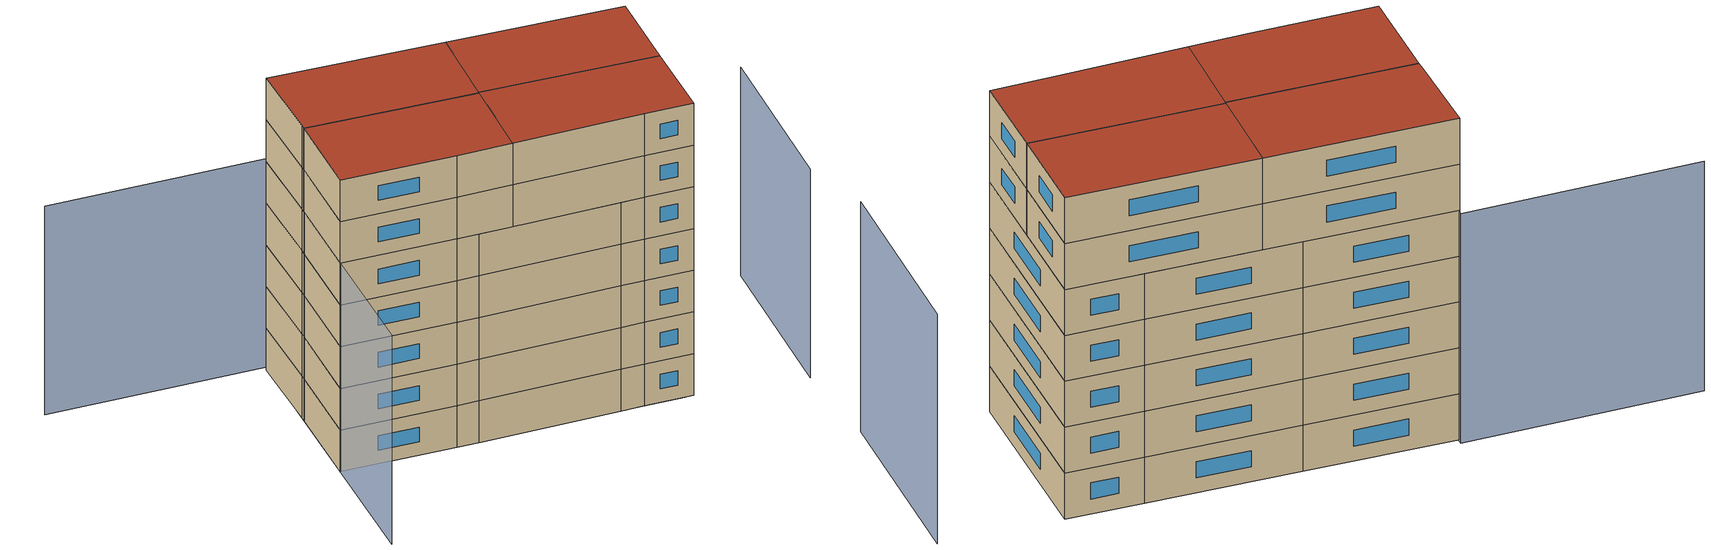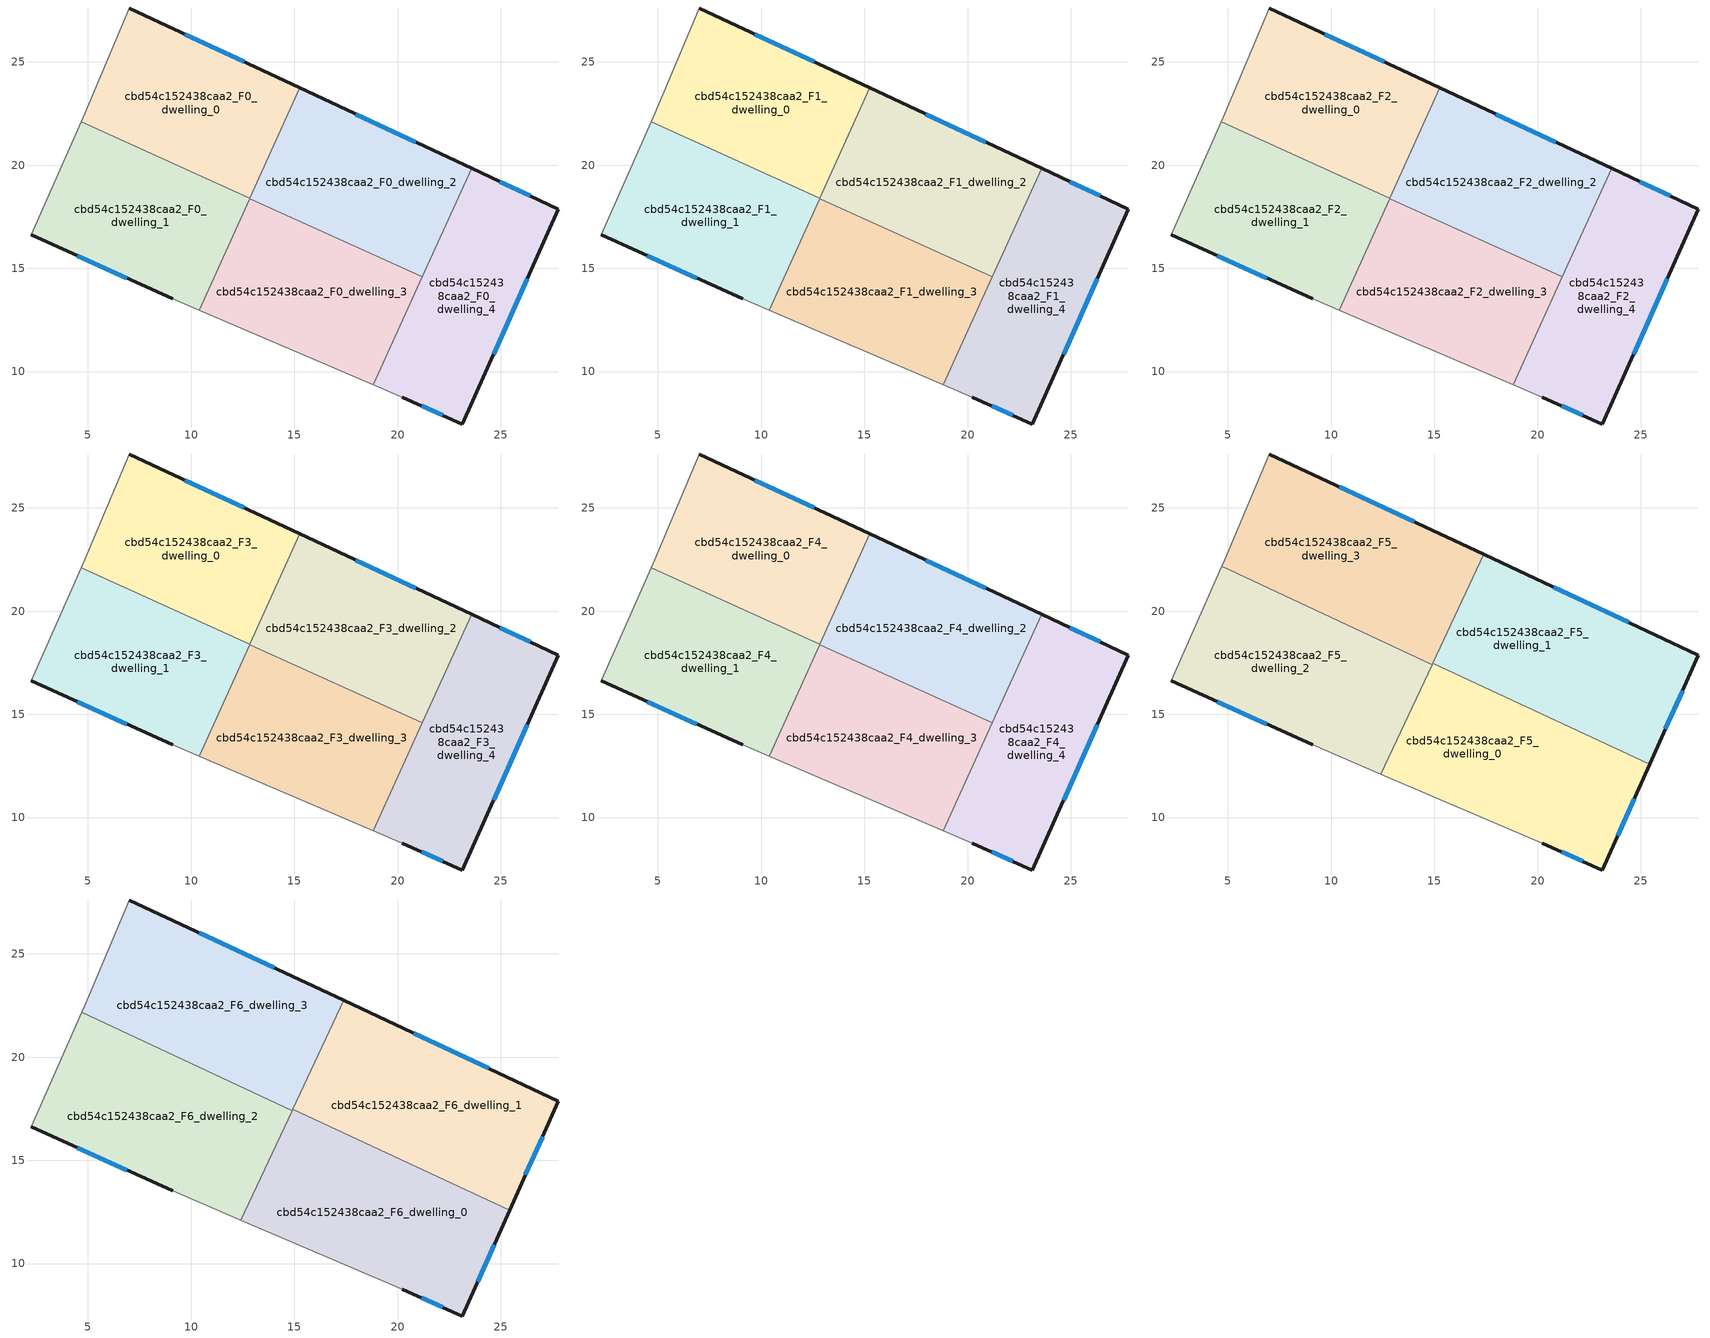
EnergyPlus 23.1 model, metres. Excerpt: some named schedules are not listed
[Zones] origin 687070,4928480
cbd54c152438caa2_F0_dwelling_0
 floor ground (EU_floor_Construction): 15.27,23.74 12.85,18.4 4.68,22.1 4.85,22.48 7.01,27.61 z0
 wall outside (EU_wall_Construction): 15.27,23.74 7.01,27.61 z0:3
 wall adiabatic (EU_wall_Construction): 7.01,27.61 4.85,22.48 4.68,22.1 z0:3
 wall to cbd54c152438caa2_F0_dwelling_2 (EU_wall_Construction): 12.85,18.4 15.27,23.74 z0:3
 wall to cbd54c152438caa2_F0_dwelling_1 (EU_wall_Construction): 4.68,22.1 12.85,18.4 z0:3
 window (EU_Window_Construction): 12.59,25 9.7,26.35 z0.98:2.02
cbd54c152438caa2_F0_dwelling_1
 floor ground (EU_floor_Construction): 12.85,18.4 10.39,12.97 9.11,13.52 2.25,16.63 4.68,22.1 z0
 wall outside (EU_wall_Construction): 2.25,16.63 9.11,13.52 z0:3
 wall adiabatic (EU_wall_Construction): 9.11,13.52 10.39,12.97 / 4.68,22.1 2.25,16.63 z0:3
 wall to cbd54c152438caa2_F0_dwelling_3 (EU_wall_Construction): 10.39,12.97 12.84,18.37 z0:3
 wall to cbd54c152438caa2_F0_dwelling_2 (EU_wall_Construction): 12.84,18.37 12.85,18.4 z0:3
 window (EU_Window_Construction): 4.48,15.62 6.88,14.53 z0.98:2.02
cbd54c152438caa2_F0_dwelling_2
 floor ground (EU_floor_Construction): 23.58,19.84 21.2,14.58 12.84,18.37 15.27,23.74 z0
 wall outside (EU_wall_Construction): 23.58,19.84 15.27,23.74 z0:3
 wall to cbd54c152438caa2_F0_dwelling_3 (EU_wall_Construction): 12.84,18.37 21.2,14.58 z0:3
 wall to cbd54c152438caa2_F0_dwelling_4 (EU_wall_Construction): 21.2,14.58 23.58,19.84 z0:3
 window (EU_Window_Construction): 20.88,21.11 17.98,22.47 z0.98:2.02
cbd54c152438caa2_F0_dwelling_3
 floor ground (EU_floor_Construction): 21.2,14.58 18.83,9.36 10.39,12.97 12.84,18.37 z0
 wall adiabatic (EU_wall_Construction): 10.39,12.97 18.83,9.36 z0:3
 wall to cbd54c152438caa2_F0_dwelling_4 (EU_wall_Construction): 18.83,9.36 21.2,14.58 z0:3
cbd54c152438caa2_F0_dwelling_4
 floor ground (EU_floor_Construction): 27.79,17.87 23.14,7.46 20.23,8.76 18.83,9.36 23.58,19.84 z0
 wall outside (EU_wall_Construction): 20.23,8.76 23.14,7.46 27.79,17.87 23.58,19.84 z0:3
 wall adiabatic (EU_wall_Construction): 18.83,9.36 20.23,8.76 z0:3
 window (EU_Window_Construction): 26.42,18.51 24.95,19.2 / 24.65,10.85 26.28,14.48 / 21.18,8.34 22.2,7.88 z0.98:2.02
cbd54c152438caa2_F1_dwelling_0
 floor to cbd54c152438caa2_F0_dwelling_0 (EU_floor_Construction): 15.27,23.74 12.85,18.4 4.68,22.1 4.85,22.48 7.01,27.61 z3
 wall outside (EU_wall_Construction): 15.27,23.74 7.01,27.61 z3:6
 wall adiabatic (EU_wall_Construction): 7.01,27.61 4.85,22.48 4.68,22.1 z3:6
 wall to cbd54c152438caa2_F1_dwelling_2 (EU_wall_Construction): 12.85,18.4 15.27,23.74 z3:6
 wall to cbd54c152438caa2_F1_dwelling_1 (EU_wall_Construction): 4.68,22.1 12.85,18.4 z3:6
 window (EU_Window_Construction): 12.59,25 9.7,26.35 z3.98:5.02
cbd54c152438caa2_F1_dwelling_1
 floor to cbd54c152438caa2_F0_dwelling_1 (EU_floor_Construction): 12.85,18.4 10.39,12.97 9.11,13.52 2.25,16.63 4.68,22.1 z3
 wall outside (EU_wall_Construction): 2.25,16.63 9.11,13.52 z3:6
 wall adiabatic (EU_wall_Construction): 9.11,13.52 10.39,12.97 / 4.68,22.1 2.25,16.63 z3:6
 wall to cbd54c152438caa2_F1_dwelling_3 (EU_wall_Construction): 10.39,12.97 12.84,18.37 z3:6
 wall to cbd54c152438caa2_F1_dwelling_2 (EU_wall_Construction): 12.84,18.37 12.85,18.4 z3:6
 window (EU_Window_Construction): 4.48,15.62 6.88,14.53 z3.98:5.02
cbd54c152438caa2_F1_dwelling_2
 floor to cbd54c152438caa2_F0_dwelling_2 (EU_floor_Construction): 23.58,19.84 21.2,14.58 12.84,18.37 15.27,23.74 z3
 wall outside (EU_wall_Construction): 23.58,19.84 15.27,23.74 z3:6
 wall to cbd54c152438caa2_F1_dwelling_3 (EU_wall_Construction): 12.84,18.37 21.2,14.58 z3:6
 wall to cbd54c152438caa2_F1_dwelling_4 (EU_wall_Construction): 21.2,14.58 23.58,19.84 z3:6
 window (EU_Window_Construction): 20.88,21.11 17.98,22.47 z3.98:5.02
cbd54c152438caa2_F1_dwelling_3
 floor to cbd54c152438caa2_F0_dwelling_3 (EU_floor_Construction): 21.2,14.58 18.83,9.36 10.39,12.97 12.84,18.37 z3
 wall adiabatic (EU_wall_Construction): 10.39,12.97 18.83,9.36 z3:6
 wall to cbd54c152438caa2_F1_dwelling_4 (EU_wall_Construction): 18.83,9.36 21.2,14.58 z3:6
cbd54c152438caa2_F1_dwelling_4
 floor to cbd54c152438caa2_F0_dwelling_4 (EU_floor_Construction): 27.79,17.87 23.14,7.46 20.23,8.76 18.83,9.36 23.58,19.84 z3
 wall outside (EU_wall_Construction): 20.23,8.76 23.14,7.46 27.79,17.87 23.58,19.84 z3:6
 wall adiabatic (EU_wall_Construction): 18.83,9.36 20.23,8.76 z3:6
 window (EU_Window_Construction): 26.42,18.51 24.95,19.2 / 24.65,10.85 26.28,14.48 / 21.18,8.34 22.2,7.88 z3.98:5.02
cbd54c152438caa2_F2_dwelling_0
 floor to cbd54c152438caa2_F1_dwelling_0 (EU_floor_Construction): 15.27,23.74 12.85,18.4 4.68,22.1 4.85,22.48 7.01,27.61 z6
 wall outside (EU_wall_Construction): 15.27,23.74 7.01,27.61 z6:9
 wall adiabatic (EU_wall_Construction): 7.01,27.61 4.85,22.48 4.68,22.1 z6:9
 wall to cbd54c152438caa2_F2_dwelling_2 (EU_wall_Construction): 12.85,18.4 15.27,23.74 z6:9
 wall to cbd54c152438caa2_F2_dwelling_1 (EU_wall_Construction): 4.68,22.1 12.85,18.4 z6:9
 window (EU_Window_Construction): 12.59,25 9.7,26.35 z6.98:8.02
cbd54c152438caa2_F2_dwelling_1
 floor to cbd54c152438caa2_F1_dwelling_1 (EU_floor_Construction): 12.85,18.4 10.39,12.97 9.11,13.52 2.25,16.63 4.68,22.1 z6
 wall outside (EU_wall_Construction): 2.25,16.63 9.11,13.52 z6:9
 wall adiabatic (EU_wall_Construction): 9.11,13.52 10.39,12.97 / 4.68,22.1 2.25,16.63 z6:9
 wall to cbd54c152438caa2_F2_dwelling_3 (EU_wall_Construction): 10.39,12.97 12.84,18.37 z6:9
 wall to cbd54c152438caa2_F2_dwelling_2 (EU_wall_Construction): 12.84,18.37 12.85,18.4 z6:9
 window (EU_Window_Construction): 4.48,15.62 6.88,14.53 z6.98:8.02
cbd54c152438caa2_F2_dwelling_2
 floor to cbd54c152438caa2_F1_dwelling_2 (EU_floor_Construction): 23.58,19.84 21.2,14.58 12.84,18.37 15.27,23.74 z6
 wall outside (EU_wall_Construction): 23.58,19.84 15.27,23.74 z6:9
 wall to cbd54c152438caa2_F2_dwelling_3 (EU_wall_Construction): 12.84,18.37 21.2,14.58 z6:9
 wall to cbd54c152438caa2_F2_dwelling_4 (EU_wall_Construction): 21.2,14.58 23.58,19.84 z6:9
 window (EU_Window_Construction): 20.88,21.11 17.98,22.47 z6.98:8.02
cbd54c152438caa2_F2_dwelling_3
 floor to cbd54c152438caa2_F1_dwelling_3 (EU_floor_Construction): 21.2,14.58 18.83,9.36 10.39,12.97 12.84,18.37 z6
 wall adiabatic (EU_wall_Construction): 10.39,12.97 18.83,9.36 z6:9
 wall to cbd54c152438caa2_F2_dwelling_4 (EU_wall_Construction): 18.83,9.36 21.2,14.58 z6:9
cbd54c152438caa2_F2_dwelling_4
 floor to cbd54c152438caa2_F1_dwelling_4 (EU_floor_Construction): 27.79,17.87 23.14,7.46 20.23,8.76 18.83,9.36 23.58,19.84 z6
 wall outside (EU_wall_Construction): 20.23,8.76 23.14,7.46 27.79,17.87 23.58,19.84 z6:9
 wall adiabatic (EU_wall_Construction): 18.83,9.36 20.23,8.76 z6:9
 window (EU_Window_Construction): 26.42,18.51 24.95,19.2 / 24.65,10.85 26.28,14.48 / 21.18,8.34 22.2,7.88 z6.98:8.02
cbd54c152438caa2_F3_dwelling_0
 floor to cbd54c152438caa2_F2_dwelling_0 (EU_floor_Construction): 15.27,23.74 12.85,18.4 4.68,22.1 4.85,22.48 7.01,27.61 z9
 wall outside (EU_wall_Construction): 15.27,23.74 7.01,27.61 z9:12
 wall adiabatic (EU_wall_Construction): 7.01,27.61 4.85,22.48 4.68,22.1 z9:12
 wall to cbd54c152438caa2_F3_dwelling_2 (EU_wall_Construction): 12.85,18.4 15.27,23.74 z9:12
 wall to cbd54c152438caa2_F3_dwelling_1 (EU_wall_Construction): 4.68,22.1 12.85,18.4 z9:12
 window (EU_Window_Construction): 12.59,25 9.7,26.35 z9.98:11.02
cbd54c152438caa2_F3_dwelling_1
 floor to cbd54c152438caa2_F2_dwelling_1 (EU_floor_Construction): 12.85,18.4 10.39,12.97 9.11,13.52 2.25,16.63 4.68,22.1 z9
 wall outside (EU_wall_Construction): 2.25,16.63 9.11,13.52 z9:12
 wall adiabatic (EU_wall_Construction): 9.11,13.52 10.39,12.97 / 4.68,22.1 2.25,16.63 z9:12
 wall to cbd54c152438caa2_F3_dwelling_3 (EU_wall_Construction): 10.39,12.97 12.84,18.37 z9:12
 wall to cbd54c152438caa2_F3_dwelling_2 (EU_wall_Construction): 12.84,18.37 12.85,18.4 z9:12
 window (EU_Window_Construction): 4.48,15.62 6.88,14.53 z9.98:11.02
cbd54c152438caa2_F3_dwelling_2
 floor to cbd54c152438caa2_F2_dwelling_2 (EU_floor_Construction): 23.58,19.84 21.2,14.58 12.84,18.37 15.27,23.74 z9
 wall outside (EU_wall_Construction): 23.58,19.84 15.27,23.74 z9:12
 wall to cbd54c152438caa2_F3_dwelling_3 (EU_wall_Construction): 12.84,18.37 21.2,14.58 z9:12
 wall to cbd54c152438caa2_F3_dwelling_4 (EU_wall_Construction): 21.2,14.58 23.58,19.84 z9:12
 window (EU_Window_Construction): 20.88,21.11 17.98,22.47 z9.98:11.02
cbd54c152438caa2_F3_dwelling_3
 floor to cbd54c152438caa2_F2_dwelling_3 (EU_floor_Construction): 21.2,14.58 18.83,9.36 10.39,12.97 12.84,18.37 z9
 wall adiabatic (EU_wall_Construction): 10.39,12.97 18.83,9.36 z9:12
 wall to cbd54c152438caa2_F3_dwelling_4 (EU_wall_Construction): 18.83,9.36 21.2,14.58 z9:12
cbd54c152438caa2_F3_dwelling_4
 floor to cbd54c152438caa2_F2_dwelling_4 (EU_floor_Construction): 27.79,17.87 23.14,7.46 20.23,8.76 18.83,9.36 23.58,19.84 z9
 wall outside (EU_wall_Construction): 20.23,8.76 23.14,7.46 27.79,17.87 23.58,19.84 z9:12
 wall adiabatic (EU_wall_Construction): 18.83,9.36 20.23,8.76 z9:12
 window (EU_Window_Construction): 26.42,18.51 24.95,19.2 / 24.65,10.85 26.28,14.48 / 21.18,8.34 22.2,7.88 z9.98:11.02
cbd54c152438caa2_F4_dwelling_0
 floor to cbd54c152438caa2_F3_dwelling_0 (EU_floor_Construction): 15.27,23.74 12.85,18.4 4.68,22.1 4.85,22.48 7.01,27.61 z12
 wall outside (EU_wall_Construction): 15.27,23.74 7.01,27.61 z12:15
 wall adiabatic (EU_wall_Construction): 7.01,27.61 4.85,22.48 4.68,22.1 z12:15
 wall to cbd54c152438caa2_F4_dwelling_2 (EU_wall_Construction): 12.85,18.4 15.27,23.74 z12:15
 wall to cbd54c152438caa2_F4_dwelling_1 (EU_wall_Construction): 4.68,22.1 12.85,18.4 z12:15
 window (EU_Window_Construction): 12.59,25 9.7,26.35 z12.98:14.02
cbd54c152438caa2_F4_dwelling_1
 floor to cbd54c152438caa2_F3_dwelling_1 (EU_floor_Construction): 12.85,18.4 10.39,12.97 9.11,13.52 2.25,16.63 4.68,22.1 z12
 wall outside (EU_wall_Construction): 2.25,16.63 9.11,13.52 z12:15
 wall adiabatic (EU_wall_Construction): 9.11,13.52 10.39,12.97 / 4.68,22.1 2.25,16.63 z12:15
 wall to cbd54c152438caa2_F4_dwelling_3 (EU_wall_Construction): 10.39,12.97 12.84,18.37 z12:15
 wall to cbd54c152438caa2_F4_dwelling_2 (EU_wall_Construction): 12.84,18.37 12.85,18.4 z12:15
 window (EU_Window_Construction): 4.48,15.62 6.88,14.53 z12.98:14.02
cbd54c152438caa2_F4_dwelling_2
 floor to cbd54c152438caa2_F3_dwelling_2 (EU_floor_Construction): 23.58,19.84 21.2,14.58 12.84,18.37 15.27,23.74 z12
 wall outside (EU_wall_Construction): 23.58,19.84 15.27,23.74 z12:15
 wall to cbd54c152438caa2_F4_dwelling_3 (EU_wall_Construction): 12.84,18.37 21.2,14.58 z12:15
 wall to cbd54c152438caa2_F4_dwelling_4 (EU_wall_Construction): 21.2,14.58 23.58,19.84 z12:15
 window (EU_Window_Construction): 20.88,21.11 17.98,22.47 z12.98:14.02
cbd54c152438caa2_F4_dwelling_3
 floor to cbd54c152438caa2_F3_dwelling_3 (EU_floor_Construction): 21.2,14.58 18.83,9.36 10.39,12.97 12.84,18.37 z12
 wall adiabatic (EU_wall_Construction): 10.39,12.97 18.83,9.36 z12:15
 wall to cbd54c152438caa2_F4_dwelling_4 (EU_wall_Construction): 18.83,9.36 21.2,14.58 z12:15
cbd54c152438caa2_F4_dwelling_4
 floor to cbd54c152438caa2_F3_dwelling_4 (EU_floor_Construction): 27.79,17.87 23.14,7.46 20.23,8.76 18.83,9.36 23.58,19.84 z12
 wall outside (EU_wall_Construction): 20.23,8.76 23.14,7.46 27.79,17.87 23.58,19.84 z12:15
 wall adiabatic (EU_wall_Construction): 18.83,9.36 20.23,8.76 z12:15
 window (EU_Window_Construction): 26.42,18.51 24.95,19.2 / 24.65,10.85 26.28,14.48 / 21.18,8.34 22.2,7.88 z12.98:14.02
cbd54c152438caa2_F5_dwelling_0
 floor to cbd54c152438caa2_F4_dwelling_3 (EU_floor_Construction): 19.11,15.53 21.19,14.56 18.83,9.36 12.42,12.11 14.91,17.43 z15
 floor to cbd54c152438caa2_F4_dwelling_4 (EU_floor_Construction): 25.43,12.57 23.14,7.46 20.23,8.76 18.83,9.36 21.19,14.56 z15
 floor to cbd54c152438caa2_F4_dwelling_2 (EU_floor_Construction): 19.11,15.53 14.91,17.43 14.93,17.49 z15
 wall outside (EU_wall_Construction): 20.23,8.76 23.14,7.46 25.43,12.57 z15:18
 wall to cbd54c152438caa2_F5_dwelling_1 (EU_wall_Construction): 25.43,12.57 14.93,17.49 z15:18
 wall adiabatic (EU_wall_Construction): 12.42,12.11 20.23,8.76 z15:18
 wall to cbd54c152438caa2_F5_dwelling_2 (EU_wall_Construction): 14.9,17.41 12.42,12.11 z15:18
 wall to cbd54c152438caa2_F5_dwelling_3 (EU_wall_Construction): 14.93,17.48 14.9,17.41 z15:18
 window (EU_Window_Construction): 23.88,9.12 24.68,10.91 / 21.18,8.34 22.2,7.88 z15.98:17.02
cbd54c152438caa2_F5_dwelling_1
 floor to cbd54c152438caa2_F4_dwelling_2 (EU_floor_Construction): 23.58,19.84 21.2,14.58 19.11,15.53 14.93,17.49 17.39,22.74 z15
 floor to cbd54c152438caa2_F4_dwelling_4 (EU_floor_Construction): 27.79,17.87 25.43,12.57 21.19,14.56 21.2,14.58 23.58,19.84 z15
 floor to cbd54c152438caa2_F4_dwelling_3 (EU_floor_Construction): 21.2,14.58 21.19,14.56 19.11,15.53 z15
 wall outside (EU_wall_Construction): 25.43,12.57 27.79,17.87 17.4,22.74 z15:18
 wall to cbd54c152438caa2_F5_dwelling_3 (EU_wall_Construction): 17.4,22.74 14.93,17.49 z15:18
 window (EU_Window_Construction): 24.41,19.45 20.78,21.16 / 26.2,14.3 27.02,16.15 z15.98:17.02
cbd54c152438caa2_F5_dwelling_2
 floor to cbd54c152438caa2_F4_dwelling_1 (EU_floor_Construction): 10.57,19.43 12.84,18.37 10.39,12.97 9.11,13.52 2.25,16.63 4.68,22.1 z15
 floor to cbd54c152438caa2_F4_dwelling_0 (EU_floor_Construction): 10.57,19.43 4.69,22.1 4.72,22.17 z15
 floor to cbd54c152438caa2_F4_dwelling_3 (EU_floor_Construction): 14.9,17.41 12.42,12.11 10.39,12.97 12.84,18.37 z15
 wall outside (EU_wall_Construction): 2.25,16.63 9.11,13.52 z15:18
 wall adiabatic (EU_wall_Construction): 9.11,13.52 12.42,12.11 / 4.71,22.17 2.25,16.63 z15:18
 wall to cbd54c152438caa2_F5_dwelling_3 (EU_wall_Construction): 14.9,17.41 4.71,22.17 z15:18
 window (EU_Window_Construction): 4.48,15.62 6.88,14.53 z15.98:17.02
cbd54c152438caa2_F5_dwelling_3
 floor to cbd54c152438caa2_F4_dwelling_0 (EU_floor_Construction): 15.27,23.74 12.85,18.4 10.57,19.43 4.72,22.17 4.85,22.48 7.01,27.61 z15
 floor to cbd54c152438caa2_F4_dwelling_2 (EU_floor_Construction): 17.39,22.74 14.91,17.43 12.84,18.37 15.27,23.74 z15
 floor to cbd54c152438caa2_F4_dwelling_1 (EU_floor_Construction): 12.85,18.4 12.84,18.37 10.57,19.43 z15
 floor to cbd54c152438caa2_F4_dwelling_3 (EU_floor_Construction): 14.91,17.43 14.9,17.41 12.84,18.37 z15
 wall outside (EU_wall_Construction): 17.4,22.74 7.01,27.61 z15:18
 wall adiabatic (EU_wall_Construction): 7.01,27.61 4.85,22.48 4.71,22.17 z15:18
 window (EU_Window_Construction): 14.02,24.33 10.39,26.03 z15.98:17.02
cbd54c152438caa2_F6_dwelling_0
 floor to cbd54c152438caa2_F5_dwelling_0 (EU_floor_Construction): 25.43,12.57 23.14,7.46 20.23,8.76 12.42,12.11 14.93,17.49 z18
 wall outside (EU_wall_Construction): 20.23,8.76 23.14,7.46 25.43,12.57 z18:21
 wall to cbd54c152438caa2_F6_dwelling_1 (EU_wall_Construction): 25.43,12.57 14.93,17.49 z18:21
 wall adiabatic (EU_wall_Construction): 12.42,12.11 20.23,8.76 z18:21
 wall to cbd54c152438caa2_F6_dwelling_2 (EU_wall_Construction): 14.9,17.41 12.42,12.11 z18:21
 wall to cbd54c152438caa2_F6_dwelling_3 (EU_wall_Construction): 14.93,17.48 14.9,17.41 z18:21
 window (EU_Window_Construction): 23.88,9.12 24.68,10.91 / 21.18,8.34 22.2,7.88 z18.98:20.02
 roof outside (EU_roof_Construction): 23.14,7.46 25.43,12.57 14.93,17.49 12.42,12.11 20.23,8.76 z21
cbd54c152438caa2_F6_dwelling_1
 floor to cbd54c152438caa2_F5_dwelling_1 (EU_floor_Construction): 27.79,17.87 25.43,12.57 14.93,17.49 17.4,22.74 z18
 wall outside (EU_wall_Construction): 25.43,12.57 27.79,17.87 17.4,22.74 z18:21
 wall to cbd54c152438caa2_F6_dwelling_3 (EU_wall_Construction): 17.4,22.74 14.93,17.49 z18:21
 window (EU_Window_Construction): 24.41,19.45 20.78,21.16 / 26.2,14.3 27.02,16.15 z18.98:20.02
 roof outside (EU_roof_Construction): 25.43,12.57 27.79,17.87 17.4,22.74 14.93,17.49 z21
cbd54c152438caa2_F6_dwelling_2
 floor to cbd54c152438caa2_F5_dwelling_2 (EU_floor_Construction): 14.9,17.41 12.42,12.11 9.11,13.52 2.25,16.63 4.71,22.17 z18
 wall outside (EU_wall_Construction): 2.25,16.63 9.11,13.52 z18:21
 wall adiabatic (EU_wall_Construction): 9.11,13.52 12.42,12.11 / 4.71,22.17 2.25,16.63 z18:21
 wall to cbd54c152438caa2_F6_dwelling_3 (EU_wall_Construction): 14.9,17.41 4.71,22.17 z18:21
 window (EU_Window_Construction): 4.48,15.62 6.88,14.53 z18.98:20.02
 roof outside (EU_roof_Construction): 12.42,12.11 14.9,17.41 4.71,22.17 2.25,16.63 9.11,13.52 z21
cbd54c152438caa2_F6_dwelling_3
 floor to cbd54c152438caa2_F5_dwelling_3 (EU_floor_Construction): 17.4,22.74 14.9,17.41 4.71,22.17 4.85,22.48 7.01,27.61 z18
 wall outside (EU_wall_Construction): 17.4,22.74 7.01,27.61 z18:21
 wall adiabatic (EU_wall_Construction): 7.01,27.61 4.85,22.48 4.71,22.17 z18:21
 window (EU_Window_Construction): 14.02,24.33 10.39,26.03 z18.98:20.02
 roof outside (EU_roof_Construction): 14.9,17.41 17.4,22.74 7.01,27.61 4.85,22.48 4.71,22.17 z21
shading: 9.19,13.69 22.65,7.68 / 29.46,3.85 34.42,14.65 / -5.83,33.63 7.23,27.87 / 7.23,27.87 -1.14,8.89 z0:15
[Building]
EU S2 Campaign: North Axis=0; Terrain=City; Solar Distribution=FullExterior
[Site:Location]
Bologna: Latitude=44.5; Longitude=11.25; Time Zone=1; Elevation=37
[SizingPeriod:WeatherFileDays]
AnnualSizingPeriod: Begin Month=1; Begin Day of Month=1; End Month=12; End Day of Month=31; Day of Week for Start Day=Monday; Use Weather File Daylight Saving Period=No; Use Weather File Rain and Snow Indicators=No
[MATERIAL]
EU_InternalMass_Material: Roughness=MediumRough; Thickness=0.1; Conductivity=1; Density=1800; Specific Heat=900; Thermal Absorptance=0.9; Solar Absorptance=0.7; Visible Absorptance=0.7
[MATERIAL:NOMASS] Roughness=MediumRough; Thermal Absorptance=0.9; Solar Absorptance=0.7; Visible Absorptance=0.7
Name | Thermal Resistance
EU_wall_NoMass | 0.905828
EU_roof_NoMass | 0.37593
EU_floor_NoMass | 0.67114
[WINDOWMATERIAL:SIMPLEGLAZINGSYSTEM]
EU_Window_SimpleGlazing: UFactor=4.52486; Solar Heat Gain Coefficient=0.85; Visible Transmittance=0.85
[CONSTRUCTION]
EU_wall_Construction: EU_wall_NoMass
EU_roof_Construction: EU_roof_NoMass
EU_floor_Construction: EU_floor_NoMass
EU_Window_Construction: EU_Window_SimpleGlazing
EU_InternalMass_Construction: EU_InternalMass_Material
[ZONE] Type=1; Multiplier=1; Ceiling Height=autocalculate; Floor Area=autocalculate; Part of Total Floor Area=Yes
Name | Volume
cbd54c152438caa2_F0_dwelling_0; cbd54c152438caa2_F1_dwelling_0; cbd54c152438caa2_F2_dwelling_0; cbd54c152438caa2_F3_dwelling_0; cbd54c152438caa2_F4_dwelling_0 | 160.621
cbd54c152438caa2_F5_dwelling_0; cbd54c152438caa2_F6_dwelling_0 | 200.753
cbd54c152438caa2_F0_dwelling_1; cbd54c152438caa2_F1_dwelling_1; cbd54c152438caa2_F2_dwelling_1; cbd54c152438caa2_F3_dwelling_1; cbd54c152438caa2_F4_dwelling_1 | 160.608
cbd54c152438caa2_F5_dwelling_1; cbd54c152438caa2_F6_dwelling_1 | 200.774
cbd54c152438caa2_F0_dwelling_2; cbd54c152438caa2_F1_dwelling_2; cbd54c152438caa2_F2_dwelling_2; cbd54c152438caa2_F3_dwelling_2; cbd54c152438caa2_F4_dwelling_2 | 160.605
cbd54c152438caa2_F5_dwelling_2; cbd54c152438caa2_F6_dwelling_2 | 200.754
cbd54c152438caa2_F0_dwelling_3; cbd54c152438caa2_F1_dwelling_3; cbd54c152438caa2_F2_dwelling_3; cbd54c152438caa2_F3_dwelling_3; cbd54c152438caa2_F4_dwelling_3 | 160.589
cbd54c152438caa2_F5_dwelling_3; cbd54c152438caa2_F6_dwelling_3 | 200.777
cbd54c152438caa2_F0_dwelling_4; cbd54c152438caa2_F1_dwelling_4; cbd54c152438caa2_F2_dwelling_4; cbd54c152438caa2_F3_dwelling_4; cbd54c152438caa2_F4_dwelling_4 | 160.614
[INTERNALMASS] Construction=EU_InternalMass_Construction
Name | Zone or ZoneList | Surface Area
cbd54c152438caa2_F0_dwelling_0_EU_InternalMass | cbd54c152438caa2_F0_dwelling_0 | 53.5388
cbd54c152438caa2_F0_dwelling_1_EU_InternalMass | cbd54c152438caa2_F0_dwelling_1 | 53.5342
cbd54c152438caa2_F0_dwelling_2_EU_InternalMass | cbd54c152438caa2_F0_dwelling_2 | 53.5343
cbd54c152438caa2_F0_dwelling_3_EU_InternalMass | cbd54c152438caa2_F0_dwelling_3 | 53.5319
cbd54c152438caa2_F0_dwelling_4_EU_InternalMass | cbd54c152438caa2_F0_dwelling_4 | 53.5379
cbd54c152438caa2_F1_dwelling_0_EU_InternalMass | cbd54c152438caa2_F1_dwelling_0 | 53.5388
cbd54c152438caa2_F1_dwelling_1_EU_InternalMass | cbd54c152438caa2_F1_dwelling_1 | 53.5342
cbd54c152438caa2_F1_dwelling_2_EU_InternalMass | cbd54c152438caa2_F1_dwelling_2 | 53.5343
cbd54c152438caa2_F1_dwelling_3_EU_InternalMass | cbd54c152438caa2_F1_dwelling_3 | 53.5319
cbd54c152438caa2_F1_dwelling_4_EU_InternalMass | cbd54c152438caa2_F1_dwelling_4 | 53.5379
cbd54c152438caa2_F2_dwelling_0_EU_InternalMass | cbd54c152438caa2_F2_dwelling_0 | 53.5388
cbd54c152438caa2_F2_dwelling_1_EU_InternalMass | cbd54c152438caa2_F2_dwelling_1 | 53.5342
cbd54c152438caa2_F2_dwelling_2_EU_InternalMass | cbd54c152438caa2_F2_dwelling_2 | 53.5343
cbd54c152438caa2_F2_dwelling_3_EU_InternalMass | cbd54c152438caa2_F2_dwelling_3 | 53.5319
cbd54c152438caa2_F2_dwelling_4_EU_InternalMass | cbd54c152438caa2_F2_dwelling_4 | 53.5379
cbd54c152438caa2_F3_dwelling_0_EU_InternalMass | cbd54c152438caa2_F3_dwelling_0 | 53.5388
cbd54c152438caa2_F3_dwelling_1_EU_InternalMass | cbd54c152438caa2_F3_dwelling_1 | 53.5342
cbd54c152438caa2_F3_dwelling_2_EU_InternalMass | cbd54c152438caa2_F3_dwelling_2 | 53.5343
cbd54c152438caa2_F3_dwelling_3_EU_InternalMass | cbd54c152438caa2_F3_dwelling_3 | 53.5319
cbd54c152438caa2_F3_dwelling_4_EU_InternalMass | cbd54c152438caa2_F3_dwelling_4 | 53.5379
cbd54c152438caa2_F4_dwelling_0_EU_InternalMass | cbd54c152438caa2_F4_dwelling_0 | 53.5388
cbd54c152438caa2_F4_dwelling_1_EU_InternalMass | cbd54c152438caa2_F4_dwelling_1 | 53.5342
cbd54c152438caa2_F4_dwelling_2_EU_InternalMass | cbd54c152438caa2_F4_dwelling_2 | 53.5343
cbd54c152438caa2_F4_dwelling_3_EU_InternalMass | cbd54c152438caa2_F4_dwelling_3 | 53.5319
cbd54c152438caa2_F4_dwelling_4_EU_InternalMass | cbd54c152438caa2_F4_dwelling_4 | 53.5379
cbd54c152438caa2_F5_dwelling_0_EU_InternalMass | cbd54c152438caa2_F5_dwelling_0 | 66.9172
cbd54c152438caa2_F5_dwelling_1_EU_InternalMass | cbd54c152438caa2_F5_dwelling_1 | 66.9249
cbd54c152438caa2_F5_dwelling_2_EU_InternalMass | cbd54c152438caa2_F5_dwelling_2 | 66.918
cbd54c152438caa2_F5_dwelling_3_EU_InternalMass | cbd54c152438caa2_F5_dwelling_3 | 66.9258
cbd54c152438caa2_F6_dwelling_0_EU_InternalMass | cbd54c152438caa2_F6_dwelling_0 | 66.9172
cbd54c152438caa2_F6_dwelling_1_EU_InternalMass | cbd54c152438caa2_F6_dwelling_1 | 66.9249
cbd54c152438caa2_F6_dwelling_2_EU_InternalMass | cbd54c152438caa2_F6_dwelling_2 | 66.918
cbd54c152438caa2_F6_dwelling_3_EU_InternalMass | cbd54c152438caa2_F6_dwelling_3 | 66.9258
[OTHEREQUIPMENT] Fuel Type=Electricity; Design Level Calculation Method=Watts/Area; Power per Zone Floor Area=1; Fraction Latent=0; Fraction Radiant=0; Fraction Lost=0; Carbon Dioxide Generation Rate=0; EndUse Subcategory=EU_Step8_InternalGains
Name | Zone or ZoneList or Space or SpaceList | Schedule
EU_Step8_InternalGain_cbd54c152438caa2_F0_dwelling_0_f000 | cbd54c152438caa2_F0_dwelling_0 | EU_Step8_GainSchedule_cbd54c152438caa2_F0_dwelling_0_f000
EU_Step8_InternalGain_cbd54c152438caa2_F0_dwelling_1_f000 | cbd54c152438caa2_F0_dwelling_1 | EU_Step8_GainSchedule_cbd54c152438caa2_F0_dwelling_1_f000
EU_Step8_InternalGain_cbd54c152438caa2_F0_dwelling_2_f000 | cbd54c152438caa2_F0_dwelling_2 | EU_Step8_GainSchedule_cbd54c152438caa2_F0_dwelling_2_f000
EU_Step8_InternalGain_cbd54c152438caa2_F0_dwelling_3_f000 | cbd54c152438caa2_F0_dwelling_3 | EU_Step8_GainSchedule_cbd54c152438caa2_F0_dwelling_3_f000
EU_Step8_InternalGain_cbd54c152438caa2_F0_dwelling_4_f000 | cbd54c152438caa2_F0_dwelling_4 | EU_Step8_GainSchedule_cbd54c152438caa2_F0_dwelling_4_f000
EU_Step8_InternalGain_cbd54c152438caa2_F1_dwelling_0_f000 | cbd54c152438caa2_F1_dwelling_0 | EU_Step8_GainSchedule_cbd54c152438caa2_F1_dwelling_0_f000
EU_Step8_InternalGain_cbd54c152438caa2_F1_dwelling_1_f000 | cbd54c152438caa2_F1_dwelling_1 | EU_Step8_GainSchedule_cbd54c152438caa2_F1_dwelling_1_f000
EU_Step8_InternalGain_cbd54c152438caa2_F1_dwelling_2_f000 | cbd54c152438caa2_F1_dwelling_2 | EU_Step8_GainSchedule_cbd54c152438caa2_F1_dwelling_2_f000
EU_Step8_InternalGain_cbd54c152438caa2_F1_dwelling_3_f000 | cbd54c152438caa2_F1_dwelling_3 | EU_Step8_GainSchedule_cbd54c152438caa2_F1_dwelling_3_f000
EU_Step8_InternalGain_cbd54c152438caa2_F1_dwelling_4_f000 | cbd54c152438caa2_F1_dwelling_4 | EU_Step8_GainSchedule_cbd54c152438caa2_F1_dwelling_4_f000
EU_Step8_InternalGain_cbd54c152438caa2_F2_dwelling_0_f000 | cbd54c152438caa2_F2_dwelling_0 | EU_Step8_GainSchedule_cbd54c152438caa2_F2_dwelling_0_f000
EU_Step8_InternalGain_cbd54c152438caa2_F2_dwelling_1_f000 | cbd54c152438caa2_F2_dwelling_1 | EU_Step8_GainSchedule_cbd54c152438caa2_F2_dwelling_1_f000
EU_Step8_InternalGain_cbd54c152438caa2_F2_dwelling_2_f000 | cbd54c152438caa2_F2_dwelling_2 | EU_Step8_GainSchedule_cbd54c152438caa2_F2_dwelling_2_f000
EU_Step8_InternalGain_cbd54c152438caa2_F2_dwelling_3_f000 | cbd54c152438caa2_F2_dwelling_3 | EU_Step8_GainSchedule_cbd54c152438caa2_F2_dwelling_3_f000
EU_Step8_InternalGain_cbd54c152438caa2_F2_dwelling_4_f000 | cbd54c152438caa2_F2_dwelling_4 | EU_Step8_GainSchedule_cbd54c152438caa2_F2_dwelling_4_f000
EU_Step8_InternalGain_cbd54c152438caa2_F3_dwelling_0_f000 | cbd54c152438caa2_F3_dwelling_0 | EU_Step8_GainSchedule_cbd54c152438caa2_F3_dwelling_0_f000
EU_Step8_InternalGain_cbd54c152438caa2_F3_dwelling_1_f000 | cbd54c152438caa2_F3_dwelling_1 | EU_Step8_GainSchedule_cbd54c152438caa2_F3_dwelling_1_f000
EU_Step8_InternalGain_cbd54c152438caa2_F3_dwelling_2_f000 | cbd54c152438caa2_F3_dwelling_2 | EU_Step8_GainSchedule_cbd54c152438caa2_F3_dwelling_2_f000
EU_Step8_InternalGain_cbd54c152438caa2_F3_dwelling_3_f000 | cbd54c152438caa2_F3_dwelling_3 | EU_Step8_GainSchedule_cbd54c152438caa2_F3_dwelling_3_f000
EU_Step8_InternalGain_cbd54c152438caa2_F3_dwelling_4_f000 | cbd54c152438caa2_F3_dwelling_4 | EU_Step8_GainSchedule_cbd54c152438caa2_F3_dwelling_4_f000
EU_Step8_InternalGain_cbd54c152438caa2_F4_dwelling_0_f000 | cbd54c152438caa2_F4_dwelling_0 | EU_Step8_GainSchedule_cbd54c152438caa2_F4_dwelling_0_f000
EU_Step8_InternalGain_cbd54c152438caa2_F4_dwelling_1_f000 | cbd54c152438caa2_F4_dwelling_1 | EU_Step8_GainSchedule_cbd54c152438caa2_F4_dwelling_1_f000
EU_Step8_InternalGain_cbd54c152438caa2_F4_dwelling_2_f000 | cbd54c152438caa2_F4_dwelling_2 | EU_Step8_GainSchedule_cbd54c152438caa2_F4_dwelling_2_f000
EU_Step8_InternalGain_cbd54c152438caa2_F4_dwelling_3_f000 | cbd54c152438caa2_F4_dwelling_3 | EU_Step8_GainSchedule_cbd54c152438caa2_F4_dwelling_3_f000
EU_Step8_InternalGain_cbd54c152438caa2_F4_dwelling_4_f000 | cbd54c152438caa2_F4_dwelling_4 | EU_Step8_GainSchedule_cbd54c152438caa2_F4_dwelling_4_f000
EU_Step8_InternalGain_cbd54c152438caa2_F5_dwelling_0_f000 | cbd54c152438caa2_F5_dwelling_0 | EU_Step8_GainSchedule_cbd54c152438caa2_F5_dwelling_0_f000
EU_Step8_InternalGain_cbd54c152438caa2_F5_dwelling_1_f000 | cbd54c152438caa2_F5_dwelling_1 | EU_Step8_GainSchedule_cbd54c152438caa2_F5_dwelling_1_f000
EU_Step8_InternalGain_cbd54c152438caa2_F5_dwelling_2_f000 | cbd54c152438caa2_F5_dwelling_2 | EU_Step8_GainSchedule_cbd54c152438caa2_F5_dwelling_2_f000
EU_Step8_InternalGain_cbd54c152438caa2_F5_dwelling_3_f000 | cbd54c152438caa2_F5_dwelling_3 | EU_Step8_GainSchedule_cbd54c152438caa2_F5_dwelling_3_f000
EU_Step8_InternalGain_cbd54c152438caa2_F6_dwelling_0_f000 | cbd54c152438caa2_F6_dwelling_0 | EU_Step8_GainSchedule_cbd54c152438caa2_F6_dwelling_0_f000
EU_Step8_InternalGain_cbd54c152438caa2_F6_dwelling_1_f000 | cbd54c152438caa2_F6_dwelling_1 | EU_Step8_GainSchedule_cbd54c152438caa2_F6_dwelling_1_f000
EU_Step8_InternalGain_cbd54c152438caa2_F6_dwelling_2_f000 | cbd54c152438caa2_F6_dwelling_2 | EU_Step8_GainSchedule_cbd54c152438caa2_F6_dwelling_2_f000
EU_Step8_InternalGain_cbd54c152438caa2_F6_dwelling_3_f000 | cbd54c152438caa2_F6_dwelling_3 | EU_Step8_GainSchedule_cbd54c152438caa2_F6_dwelling_3_f000
[ZONEVENTILATION:DESIGNFLOWRATE] Schedule=EU_AlwaysOn; Design Flow Rate Calculation Method=AirChanges/Hour; Air Changes per Hour=0.73129; Ventilation Type=Natural; Fan Pressure Rise=0; Fan Total Efficiency=1; Constant Term Coefficient=1; Temperature Term Coefficient=0; Velocity Term Coefficient=0; Velocity Squared Term Coefficient=0; Minimum Indoor Temperature=-100; Maximum Indoor Temperature=100; Delta Temperature=-100; Minimum Outdoor Temperature=-100; Maximum Outdoor Temperature=100; Maximum Wind Speed=40
Name | Zone or ZoneList or Space or SpaceList
EU_ConstantAir_cbd54c152438caa2_F0_dwelling_0 | cbd54c152438caa2_F0_dwelling_0
EU_ConstantAir_cbd54c152438caa2_F0_dwelling_1 | cbd54c152438caa2_F0_dwelling_1
EU_ConstantAir_cbd54c152438caa2_F0_dwelling_2 | cbd54c152438caa2_F0_dwelling_2
EU_ConstantAir_cbd54c152438caa2_F0_dwelling_3 | cbd54c152438caa2_F0_dwelling_3
EU_ConstantAir_cbd54c152438caa2_F0_dwelling_4 | cbd54c152438caa2_F0_dwelling_4
EU_ConstantAir_cbd54c152438caa2_F1_dwelling_0 | cbd54c152438caa2_F1_dwelling_0
EU_ConstantAir_cbd54c152438caa2_F1_dwelling_1 | cbd54c152438caa2_F1_dwelling_1
EU_ConstantAir_cbd54c152438caa2_F1_dwelling_2 | cbd54c152438caa2_F1_dwelling_2
EU_ConstantAir_cbd54c152438caa2_F1_dwelling_3 | cbd54c152438caa2_F1_dwelling_3
EU_ConstantAir_cbd54c152438caa2_F1_dwelling_4 | cbd54c152438caa2_F1_dwelling_4
EU_ConstantAir_cbd54c152438caa2_F2_dwelling_0 | cbd54c152438caa2_F2_dwelling_0
EU_ConstantAir_cbd54c152438caa2_F2_dwelling_1 | cbd54c152438caa2_F2_dwelling_1
EU_ConstantAir_cbd54c152438caa2_F2_dwelling_2 | cbd54c152438caa2_F2_dwelling_2
EU_ConstantAir_cbd54c152438caa2_F2_dwelling_3 | cbd54c152438caa2_F2_dwelling_3
EU_ConstantAir_cbd54c152438caa2_F2_dwelling_4 | cbd54c152438caa2_F2_dwelling_4
EU_ConstantAir_cbd54c152438caa2_F3_dwelling_0 | cbd54c152438caa2_F3_dwelling_0
EU_ConstantAir_cbd54c152438caa2_F3_dwelling_1 | cbd54c152438caa2_F3_dwelling_1
EU_ConstantAir_cbd54c152438caa2_F3_dwelling_2 | cbd54c152438caa2_F3_dwelling_2
EU_ConstantAir_cbd54c152438caa2_F3_dwelling_3 | cbd54c152438caa2_F3_dwelling_3
EU_ConstantAir_cbd54c152438caa2_F3_dwelling_4 | cbd54c152438caa2_F3_dwelling_4
EU_ConstantAir_cbd54c152438caa2_F4_dwelling_0 | cbd54c152438caa2_F4_dwelling_0
EU_ConstantAir_cbd54c152438caa2_F4_dwelling_1 | cbd54c152438caa2_F4_dwelling_1
EU_ConstantAir_cbd54c152438caa2_F4_dwelling_2 | cbd54c152438caa2_F4_dwelling_2
EU_ConstantAir_cbd54c152438caa2_F4_dwelling_3 | cbd54c152438caa2_F4_dwelling_3
EU_ConstantAir_cbd54c152438caa2_F4_dwelling_4 | cbd54c152438caa2_F4_dwelling_4
EU_ConstantAir_cbd54c152438caa2_F5_dwelling_0 | cbd54c152438caa2_F5_dwelling_0
EU_ConstantAir_cbd54c152438caa2_F5_dwelling_1 | cbd54c152438caa2_F5_dwelling_1
EU_ConstantAir_cbd54c152438caa2_F5_dwelling_2 | cbd54c152438caa2_F5_dwelling_2
EU_ConstantAir_cbd54c152438caa2_F5_dwelling_3 | cbd54c152438caa2_F5_dwelling_3
EU_ConstantAir_cbd54c152438caa2_F6_dwelling_0 | cbd54c152438caa2_F6_dwelling_0
EU_ConstantAir_cbd54c152438caa2_F6_dwelling_1 | cbd54c152438caa2_F6_dwelling_1
EU_ConstantAir_cbd54c152438caa2_F6_dwelling_2 | cbd54c152438caa2_F6_dwelling_2
EU_ConstantAir_cbd54c152438caa2_F6_dwelling_3 | cbd54c152438caa2_F6_dwelling_3
[HVACTEMPLATE:THERMOSTAT] Constant Heating Setpoint=20; Constant Cooling Setpoint=50
EU_HeatOnly_cbd54c152438caa2_F0_dwelling_0; EU_HeatOnly_cbd54c152438caa2_F0_dwelling_1; EU_HeatOnly_cbd54c152438caa2_F0_dwelling_2; EU_HeatOnly_cbd54c152438caa2_F0_dwelling_3; EU_HeatOnly_cbd54c152438caa2_F0_dwelling_4; EU_HeatOnly_cbd54c152438caa2_F1_dwelling_0; EU_HeatOnly_cbd54c152438caa2_F1_dwelling_1; EU_HeatOnly_cbd54c152438caa2_F1_dwelling_2; EU_HeatOnly_cbd54c152438caa2_F1_dwelling_3; EU_HeatOnly_cbd54c152438caa2_F1_dwelling_4; EU_HeatOnly_cbd54c152438caa2_F2_dwelling_0; EU_HeatOnly_cbd54c152438caa2_F2_dwelling_1; EU_HeatOnly_cbd54c152438caa2_F2_dwelling_2; EU_HeatOnly_cbd54c152438caa2_F2_dwelling_3; EU_HeatOnly_cbd54c152438caa2_F2_dwelling_4; EU_HeatOnly_cbd54c152438caa2_F3_dwelling_0; EU_HeatOnly_cbd54c152438caa2_F3_dwelling_1; EU_HeatOnly_cbd54c152438caa2_F3_dwelling_2; EU_HeatOnly_cbd54c152438caa2_F3_dwelling_3; EU_HeatOnly_cbd54c152438caa2_F3_dwelling_4; EU_HeatOnly_cbd54c152438caa2_F4_dwelling_0; EU_HeatOnly_cbd54c152438caa2_F4_dwelling_1; EU_HeatOnly_cbd54c152438caa2_F4_dwelling_2; EU_HeatOnly_cbd54c152438caa2_F4_dwelling_3; EU_HeatOnly_cbd54c152438caa2_F4_dwelling_4; EU_HeatOnly_cbd54c152438caa2_F5_dwelling_0; EU_HeatOnly_cbd54c152438caa2_F5_dwelling_1; EU_HeatOnly_cbd54c152438caa2_F5_dwelling_2; EU_HeatOnly_cbd54c152438caa2_F5_dwelling_3; EU_HeatOnly_cbd54c152438caa2_F6_dwelling_0; EU_HeatOnly_cbd54c152438caa2_F6_dwelling_1; EU_HeatOnly_cbd54c152438caa2_F6_dwelling_2; EU_HeatOnly_cbd54c152438caa2_F6_dwelling_3
[HVACTEMPLATE:ZONE:IDEALLOADSAIRSYSTEM] System Availability Schedule=EU_AlwaysOn; Maximum Heating Supply Air Temperature=50; Minimum Cooling Supply Air Temperature=13; Maximum Heating Supply Air Humidity Ratio=0.0156; Minimum Cooling Supply Air Humidity Ratio=0.0077; Heating Limit=NoLimit; Cooling Limit=NoLimit; Heating Availability Schedule=EU_AlwaysOn; Cooling Availability Schedule=EU_CoolingOff; Dehumidification Control Type=ConstantSensibleHeatRatio; Cooling Sensible Heat Ratio=0.7; Dehumidification Setpoint=60; Humidification Control Type=None; Humidification Setpoint=30; Outdoor Air Method=None; Outdoor Air Flow Rate per Person=0.00944; Outdoor Air Flow Rate per Zone Floor Area=0; Outdoor Air Flow Rate per Zone=0; Demand Controlled Ventilation Type=None; Outdoor Air Economizer Type=NoEconomizer; Heat Recovery Type=None; Sensible Heat Recovery Effectiveness=0.7; Latent Heat Recovery Effectiveness=0.65
Name | Template Thermostat
cbd54c152438caa2_F0_dwelling_0 | EU_HeatOnly_cbd54c152438caa2_F0_dwelling_0
cbd54c152438caa2_F0_dwelling_1 | EU_HeatOnly_cbd54c152438caa2_F0_dwelling_1
cbd54c152438caa2_F0_dwelling_2 | EU_HeatOnly_cbd54c152438caa2_F0_dwelling_2
cbd54c152438caa2_F0_dwelling_3 | EU_HeatOnly_cbd54c152438caa2_F0_dwelling_3
cbd54c152438caa2_F0_dwelling_4 | EU_HeatOnly_cbd54c152438caa2_F0_dwelling_4
cbd54c152438caa2_F1_dwelling_0 | EU_HeatOnly_cbd54c152438caa2_F1_dwelling_0
cbd54c152438caa2_F1_dwelling_1 | EU_HeatOnly_cbd54c152438caa2_F1_dwelling_1
cbd54c152438caa2_F1_dwelling_2 | EU_HeatOnly_cbd54c152438caa2_F1_dwelling_2
cbd54c152438caa2_F1_dwelling_3 | EU_HeatOnly_cbd54c152438caa2_F1_dwelling_3
cbd54c152438caa2_F1_dwelling_4 | EU_HeatOnly_cbd54c152438caa2_F1_dwelling_4
cbd54c152438caa2_F2_dwelling_0 | EU_HeatOnly_cbd54c152438caa2_F2_dwelling_0
cbd54c152438caa2_F2_dwelling_1 | EU_HeatOnly_cbd54c152438caa2_F2_dwelling_1
cbd54c152438caa2_F2_dwelling_2 | EU_HeatOnly_cbd54c152438caa2_F2_dwelling_2
cbd54c152438caa2_F2_dwelling_3 | EU_HeatOnly_cbd54c152438caa2_F2_dwelling_3
cbd54c152438caa2_F2_dwelling_4 | EU_HeatOnly_cbd54c152438caa2_F2_dwelling_4
cbd54c152438caa2_F3_dwelling_0 | EU_HeatOnly_cbd54c152438caa2_F3_dwelling_0
cbd54c152438caa2_F3_dwelling_1 | EU_HeatOnly_cbd54c152438caa2_F3_dwelling_1
cbd54c152438caa2_F3_dwelling_2 | EU_HeatOnly_cbd54c152438caa2_F3_dwelling_2
cbd54c152438caa2_F3_dwelling_3 | EU_HeatOnly_cbd54c152438caa2_F3_dwelling_3
cbd54c152438caa2_F3_dwelling_4 | EU_HeatOnly_cbd54c152438caa2_F3_dwelling_4
cbd54c152438caa2_F4_dwelling_0 | EU_HeatOnly_cbd54c152438caa2_F4_dwelling_0
cbd54c152438caa2_F4_dwelling_1 | EU_HeatOnly_cbd54c152438caa2_F4_dwelling_1
cbd54c152438caa2_F4_dwelling_2 | EU_HeatOnly_cbd54c152438caa2_F4_dwelling_2
cbd54c152438caa2_F4_dwelling_3 | EU_HeatOnly_cbd54c152438caa2_F4_dwelling_3
cbd54c152438caa2_F4_dwelling_4 | EU_HeatOnly_cbd54c152438caa2_F4_dwelling_4
cbd54c152438caa2_F5_dwelling_0 | EU_HeatOnly_cbd54c152438caa2_F5_dwelling_0
cbd54c152438caa2_F5_dwelling_1 | EU_HeatOnly_cbd54c152438caa2_F5_dwelling_1
cbd54c152438caa2_F5_dwelling_2 | EU_HeatOnly_cbd54c152438caa2_F5_dwelling_2
cbd54c152438caa2_F5_dwelling_3 | EU_HeatOnly_cbd54c152438caa2_F5_dwelling_3
cbd54c152438caa2_F6_dwelling_0 | EU_HeatOnly_cbd54c152438caa2_F6_dwelling_0
cbd54c152438caa2_F6_dwelling_1 | EU_HeatOnly_cbd54c152438caa2_F6_dwelling_1
cbd54c152438caa2_F6_dwelling_2 | EU_HeatOnly_cbd54c152438caa2_F6_dwelling_2
cbd54c152438caa2_F6_dwelling_3 | EU_HeatOnly_cbd54c152438caa2_F6_dwelling_3
[SIZING:ZONE] Zone Cooling Design Supply Air Temperature Input Method=SupplyAirTemperature; Zone Cooling Design Supply Air Temperature=13; Zone Heating Design Supply Air Temperature Input Method=SupplyAirTemperature; Zone Heating Design Supply Air Temperature=50; Zone Cooling Design Supply Air Humidity Ratio=0.008; Zone Heating Design Supply Air Humidity Ratio=0.008; Cooling Design Air Flow Method=DesignDay; Cooling Design Air Flow Rate=0; Cooling Minimum Air Flow per Zone Floor Area=0.000762; Cooling Minimum Air Flow=0; Cooling Minimum Air Flow Fraction=0.2; Heating Design Air Flow Method=DesignDay; Heating Design Air Flow Rate=0; Heating Maximum Air Flow per Zone Floor Area=0.002032; Heating Maximum Air Flow=0.141576; Heating Maximum Air Flow Fraction=0.3; Account for Dedicated Outdoor Air System=No; Dedicated Outdoor Air System Control Strategy=NeutralSupplyAir; Dedicated Outdoor Air Low Setpoint Temperature for Design=autosize; Dedicated Outdoor Air High Setpoint Temperature for Design=autosize; Zone Load Sizing Method=Sensible Load Only No Latent Load; Zone Latent Cooling Design Supply Air Humidity Ratio Input Method=HumidityRatioDifference; Zone Cooling Design Supply Air Humidity Ratio Difference=0.005; Zone Latent Heating Design Supply Air Humidity Ratio Input Method=HumidityRatioDifference; Zone Humidification Design Supply Air Humidity Ratio Difference=0.005
cbd54c152438caa2_F0_dwelling_0; cbd54c152438caa2_F0_dwelling_1; cbd54c152438caa2_F0_dwelling_2; cbd54c152438caa2_F0_dwelling_3; cbd54c152438caa2_F0_dwelling_4; cbd54c152438caa2_F1_dwelling_0; cbd54c152438caa2_F1_dwelling_1; cbd54c152438caa2_F1_dwelling_2; cbd54c152438caa2_F1_dwelling_3; cbd54c152438caa2_F1_dwelling_4; cbd54c152438caa2_F2_dwelling_0; cbd54c152438caa2_F2_dwelling_1; cbd54c152438caa2_F2_dwelling_2; cbd54c152438caa2_F2_dwelling_3; cbd54c152438caa2_F2_dwelling_4; cbd54c152438caa2_F3_dwelling_0; cbd54c152438caa2_F3_dwelling_1; cbd54c152438caa2_F3_dwelling_2; cbd54c152438caa2_F3_dwelling_3; cbd54c152438caa2_F3_dwelling_4; cbd54c152438caa2_F4_dwelling_0; cbd54c152438caa2_F4_dwelling_1; cbd54c152438caa2_F4_dwelling_2; cbd54c152438caa2_F4_dwelling_3; cbd54c152438caa2_F4_dwelling_4; cbd54c152438caa2_F5_dwelling_0; cbd54c152438caa2_F5_dwelling_1; cbd54c152438caa2_F5_dwelling_2; cbd54c152438caa2_F5_dwelling_3; cbd54c152438caa2_F6_dwelling_0; cbd54c152438caa2_F6_dwelling_1; cbd54c152438caa2_F6_dwelling_2; cbd54c152438caa2_F6_dwelling_3
[SCHEDULE:FILE] Column Number=1; Rows to Skip at Top=0; Number of Hours of Data=8760; Column Separator=Comma; Interpolate to Timestep=No; Minutes per Item=60; Adjust Schedule for Daylight Savings=Yes
Name | File
EU_Step8_GainSchedule_cbd54c152438caa2_F0_dwelling_0_f000 | ../../schedules/cbd54c152438caa2/cbd54c152438caa2_F0_dwelling_0_f000_gain.csv
EU_Step8_GainSchedule_cbd54c152438caa2_F0_dwelling_1_f000 | ../../schedules/cbd54c152438caa2/cbd54c152438caa2_F0_dwelling_1_f000_gain.csv
EU_Step8_GainSchedule_cbd54c152438caa2_F0_dwelling_2_f000 | ../../schedules/cbd54c152438caa2/cbd54c152438caa2_F0_dwelling_2_f000_gain.csv
EU_Step8_GainSchedule_cbd54c152438caa2_F0_dwelling_3_f000 | ../../schedules/cbd54c152438caa2/cbd54c152438caa2_F0_dwelling_3_f000_gain.csv
EU_Step8_GainSchedule_cbd54c152438caa2_F0_dwelling_4_f000 | ../../schedules/cbd54c152438caa2/cbd54c152438caa2_F0_dwelling_4_f000_gain.csv
EU_Step8_GainSchedule_cbd54c152438caa2_F1_dwelling_0_f000 | ../../schedules/cbd54c152438caa2/cbd54c152438caa2_F1_dwelling_0_f000_gain.csv
EU_Step8_GainSchedule_cbd54c152438caa2_F1_dwelling_1_f000 | ../../schedules/cbd54c152438caa2/cbd54c152438caa2_F1_dwelling_1_f000_gain.csv
EU_Step8_GainSchedule_cbd54c152438caa2_F1_dwelling_2_f000 | ../../schedules/cbd54c152438caa2/cbd54c152438caa2_F1_dwelling_2_f000_gain.csv
EU_Step8_GainSchedule_cbd54c152438caa2_F1_dwelling_3_f000 | ../../schedules/cbd54c152438caa2/cbd54c152438caa2_F1_dwelling_3_f000_gain.csv
EU_Step8_GainSchedule_cbd54c152438caa2_F1_dwelling_4_f000 | ../../schedules/cbd54c152438caa2/cbd54c152438caa2_F1_dwelling_4_f000_gain.csv
EU_Step8_GainSchedule_cbd54c152438caa2_F2_dwelling_0_f000 | ../../schedules/cbd54c152438caa2/cbd54c152438caa2_F2_dwelling_0_f000_gain.csv
EU_Step8_GainSchedule_cbd54c152438caa2_F2_dwelling_1_f000 | ../../schedules/cbd54c152438caa2/cbd54c152438caa2_F2_dwelling_1_f000_gain.csv
EU_Step8_GainSchedule_cbd54c152438caa2_F2_dwelling_2_f000 | ../../schedules/cbd54c152438caa2/cbd54c152438caa2_F2_dwelling_2_f000_gain.csv
EU_Step8_GainSchedule_cbd54c152438caa2_F2_dwelling_3_f000 | ../../schedules/cbd54c152438caa2/cbd54c152438caa2_F2_dwelling_3_f000_gain.csv
EU_Step8_GainSchedule_cbd54c152438caa2_F2_dwelling_4_f000 | ../../schedules/cbd54c152438caa2/cbd54c152438caa2_F2_dwelling_4_f000_gain.csv
EU_Step8_GainSchedule_cbd54c152438caa2_F3_dwelling_0_f000 | ../../schedules/cbd54c152438caa2/cbd54c152438caa2_F3_dwelling_0_f000_gain.csv
EU_Step8_GainSchedule_cbd54c152438caa2_F3_dwelling_1_f000 | ../../schedules/cbd54c152438caa2/cbd54c152438caa2_F3_dwelling_1_f000_gain.csv
EU_Step8_GainSchedule_cbd54c152438caa2_F3_dwelling_2_f000 | ../../schedules/cbd54c152438caa2/cbd54c152438caa2_F3_dwelling_2_f000_gain.csv
EU_Step8_GainSchedule_cbd54c152438caa2_F3_dwelling_3_f000 | ../../schedules/cbd54c152438caa2/cbd54c152438caa2_F3_dwelling_3_f000_gain.csv
EU_Step8_GainSchedule_cbd54c152438caa2_F3_dwelling_4_f000 | ../../schedules/cbd54c152438caa2/cbd54c152438caa2_F3_dwelling_4_f000_gain.csv
EU_Step8_GainSchedule_cbd54c152438caa2_F4_dwelling_0_f000 | ../../schedules/cbd54c152438caa2/cbd54c152438caa2_F4_dwelling_0_f000_gain.csv
EU_Step8_GainSchedule_cbd54c152438caa2_F4_dwelling_1_f000 | ../../schedules/cbd54c152438caa2/cbd54c152438caa2_F4_dwelling_1_f000_gain.csv
EU_Step8_GainSchedule_cbd54c152438caa2_F4_dwelling_2_f000 | ../../schedules/cbd54c152438caa2/cbd54c152438caa2_F4_dwelling_2_f000_gain.csv
EU_Step8_GainSchedule_cbd54c152438caa2_F4_dwelling_3_f000 | ../../schedules/cbd54c152438caa2/cbd54c152438caa2_F4_dwelling_3_f000_gain.csv
EU_Step8_GainSchedule_cbd54c152438caa2_F4_dwelling_4_f000 | ../../schedules/cbd54c152438caa2/cbd54c152438caa2_F4_dwelling_4_f000_gain.csv
EU_Step8_GainSchedule_cbd54c152438caa2_F5_dwelling_0_f000 | ../../schedules/cbd54c152438caa2/cbd54c152438caa2_F5_dwelling_0_f000_gain.csv
EU_Step8_GainSchedule_cbd54c152438caa2_F5_dwelling_1_f000 | ../../schedules/cbd54c152438caa2/cbd54c152438caa2_F5_dwelling_1_f000_gain.csv
EU_Step8_GainSchedule_cbd54c152438caa2_F5_dwelling_2_f000 | ../../schedules/cbd54c152438caa2/cbd54c152438caa2_F5_dwelling_2_f000_gain.csv
EU_Step8_GainSchedule_cbd54c152438caa2_F5_dwelling_3_f000 | ../../schedules/cbd54c152438caa2/cbd54c152438caa2_F5_dwelling_3_f000_gain.csv
